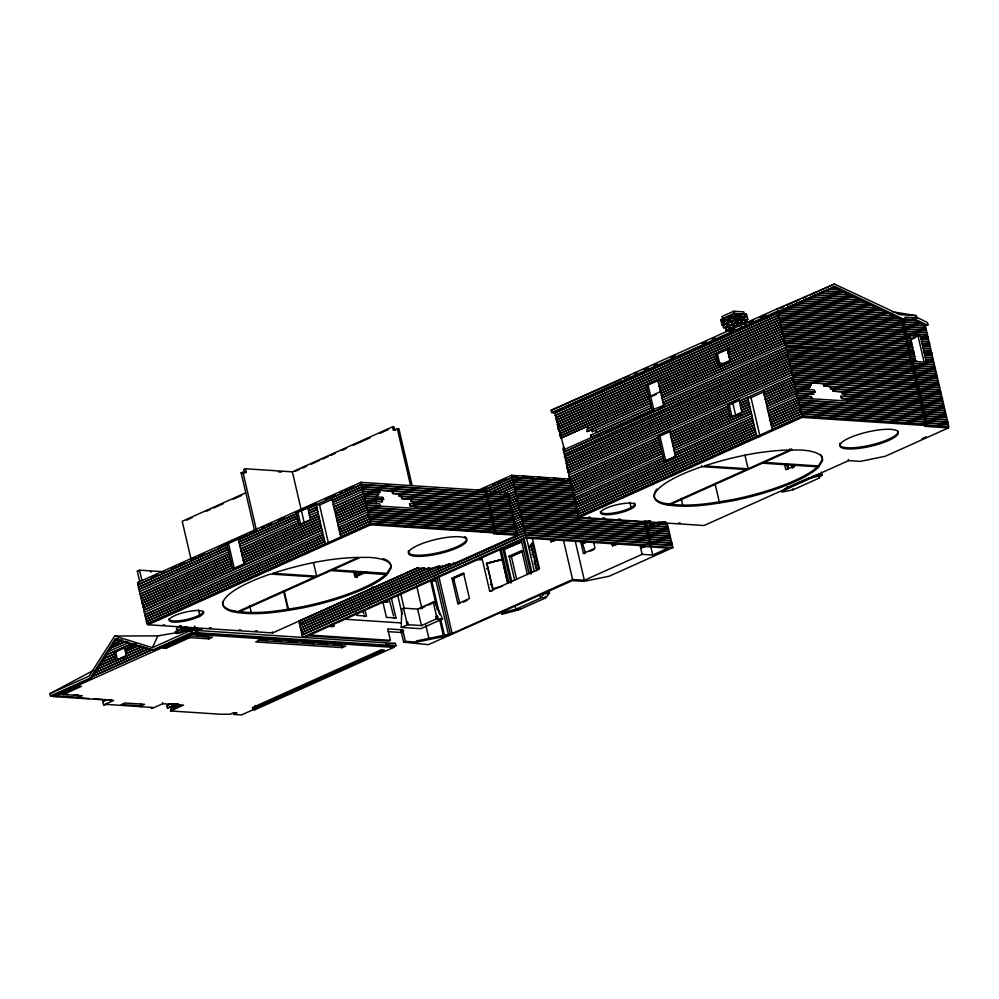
<?xml version="1.0" encoding="UTF-8"?>
<svg xmlns="http://www.w3.org/2000/svg" width="999" height="999" viewBox="0 0 999 999"><rect width="100%" height="100%" fill="white"/><g stroke="black" fill="none" stroke-linecap="round" stroke-linejoin="round"><path stroke-width="1.5" d="M408.441 550.699L408.391 552.659A30.007 7.305 -13.1 0 0 437.25 552.934A30.007 7.305 -13.1 0 0 466.433 540.097L466.483 538.124A30.007 7.305 -13.1 0 0 464.547 536.65M839.884 443.294L839.834 445.267A30.007 7.305 -13.1 0 0 868.705 445.529A30.007 7.305 -13.1 0 0 897.876 432.692L897.914 431.343M401.248 627.409L401.748 608.94L403.509 608.154L417.607 609.078L433.241 602.06L434.827 602.16L442.594 618.93L420.854 628.696L401.248 627.409L408.154 624.712L421.453 625.586L436.188 618.968L442.594 618.93M104.82 699.337L102.81 701.61L103.596 705.007L113.599 700.511L53.222 696.553L53.384 695.366L91.446 678.271L92.857 676.423L152.285 649.737L153.821 650.262L191.895 633.166L394.218 646.578L395.979 645.791L395.442 643.493L191.508 630.107L157.842 635.876L114.71 636.013L89.036 676.123L49.95 693.668L50.487 695.966L58.179 696.465M394.218 646.578L392.582 645.866L393.756 647.389L254.807 709.789L253.222 709.677L241.496 714.947L233.479 714.41L237 712.836L233.828 712.624L230.307 714.21L220.18 714.223L170.542 710.963L170.879 708.491L179.345 704.732M302.422 623.738L299.313 623.538L299.638 621.066L418.019 567.907M428.871 568.106L299.837 625.836L300.175 623.364L424.188 567.669M902.859 321.004L777.921 313.037L554.433 413.174L554.582 412L820.004 292.957L850.536 294.955L819.555 293.157M903.396 323.301L778.446 315.334L555.369 415.497L555.294 412.999M903.92 325.599L778.983 317.632L555.906 417.794L555.831 415.297M904.457 327.897L779.52 319.917L556.443 420.092L556.368 417.594M904.245 331.281L926.298 332.729L927.709 334.84L904.182 333.304L905.943 332.505L904.532 330.394L780.057 322.215L556.98 422.39L556.905 419.892M719.68 351.86L557.517 424.687L557.43 422.19M558.503 426.773L558.166 429.245L647.09 389.323L646.965 387.05L558.041 426.985L557.966 424.475M563.311 447.44L562.974 449.912L564.385 449.488L559.04 429.071L559.565 431.368L648.039 391.645L648.151 393.918L559.69 433.641L559.565 431.368M564.385 452.035L564.048 454.508L787.574 354.133L912.836 362.262L911.438 360.152L787 352.06L563.511 452.21L563.848 449.737L652.409 410.452M565.422 456.518L565.084 458.991L788.623 358.616L913.935 366.845L912.524 364.735L788.049 356.556L564.56 456.705L564.91 454.333L787.537 354.358L912.012 362.537M914.584 371.416L789.647 363.449L566.158 463.586L566.495 461.113L789.11 361.151L913.598 369.318L914.997 371.441L913.236 372.227L936.762 373.776L935.364 371.653L913.311 370.204M114.71 636.013L152.422 647.652L157.842 635.876M387.774 573.414L391.009 568.231A86.239 21.004 -13.1 0 0 369.468 557.392L360.314 557.392L332.692 569.805L387.774 573.414L387.512 572.277L390.746 567.095A86.239 21.004 -13.1 0 0 389.011 561.875M818.418 465.746L818.481 467.22A86.239 21.004 -13.1 0 1 734.115 500.499C710.926 504.57 686.937 508.891 663.523 504.183A86.239 21.004 -13.1 0 1 700.199 467.207L701.985 466.658L746.34 469.567L667.794 504.845L667.532 503.708L663.249 503.059A86.239 21.004 -13.1 0 1 654.17 494.13M819.23 466.009L822.464 460.826A86.239 21.004 -13.1 0 0 800.923 449.987L791.77 449.987L764.148 462.4L819.23 466.009L818.968 464.885L822.202 459.69A86.239 21.004 -13.1 0 0 820.454 454.47M50.487 695.966L90.072 678.184L115.335 638.723L153.821 650.262M112.949 644.367C138.287 630.506 101.836 655.057 116.933 638.823L118.819 639.41L115.235 640.809L116.933 638.823L118.819 639.41M108.391 651.485L111.076 647.964L125.512 641.47L128.859 642.507L108.391 651.485L106.119 655.044L132.205 643.543L106.119 655.044M111.076 647.964L113.362 644.392M104.246 658.628L101.561 662.162L114.723 656.256L114.598 653.983L103.834 658.603L106.531 655.069M99.276 665.721L101.973 662.187L115.135 656.281L115.26 658.553L99.276 665.721L115.672 658.578L115.759 660.289L117.657 660.414L115.684 651.922L114.098 651.81L114.186 653.958L103.834 658.603M97.415 669.305L94.718 672.839L148.526 648.676L145.592 647.677L97.003 669.28L99.688 665.746M92.857 676.423L95.13 672.864L148.938 648.701L152.285 649.737M536.5 570.579L538.324 568.244L532.392 542.732L528.733 547.402L531.031 547.04L532.817 544.517M530.931 547.602L533.379 544.48M530.919 549.937L532.13 549.063L531.031 547.04M531.468 549.9L532.13 549.063M532.005 552.185L532.654 551.361L531.53 549.15M531.992 554.52L533.191 553.646L532.654 551.361M532.542 554.482L533.191 553.646M533.079 556.78L533.728 555.943L532.592 553.746M534.14 561.376L534.802 560.539L533.728 555.943M534.128 563.711L535.327 562.837L534.802 560.539M534.677 563.673L535.327 562.837M535.214 565.971L535.864 565.134L534.727 562.924M535.739 568.256L535.864 565.134M535.726 570.591L536.938 569.717L536.401 567.432M536.276 570.554L536.938 569.717M517.744 608.94L518.006 610.102L502.235 614.185L501.373 612.887L515.921 609.215L540.559 598.151L543.831 593.98L549.512 593.094L549.25 591.92L545.829 592.457M547.527 594.13L549.25 591.92M544.742 597.015L545.004 598.176L542.657 598.026L546.066 597.489L549.512 593.094M822.115 475.124L811.887 477.759L786.176 489.31L781.767 492.12L793.144 489.772L818.868 478.221L820.828 475.711L820.554 474.55L820.816 475.711L822.115 475.124L821.428 472.165M178.059 704.02L167.445 708.066L166.908 705.769L169.281 703.833M171.004 710.764L179.683 705.094M49.95 693.668L93.656 670.254M654.133 365.197L656.88 363.773L654.02 365.035M245.467 468.756L243.706 469.542L244.505 472.977L246.266 472.19L245.467 468.756L292.37 471.84L392.52 426.86L394.106 426.973L394.905 430.394M254.733 531.218L241.134 472.752L246.266 472.19M245.567 492.857L182.23 521.291L191.009 559.028M186.638 520.129L192.295 517.594M206.406 511.251L210.639 509.353M213.461 508.091L223.351 503.646M233.229 499.213L241.708 495.404M295.354 471.316L299.588 469.418M302.41 468.144L306.656 466.246M311.226 464.185L319.655 460.402M322.465 459.14L328.084 456.618M330.894 455.357L335.102 453.459M342.133 450.312L346.341 448.414M353.371 445.267L370.229 437.687M380.057 433.279L388.486 429.495M412.125 485.576L398.863 428.621L393.319 430.294L392.52 426.86M139.66 581.206L137.325 571.166L139.548 570.167L164.161 571.778M150.524 572.027L151.386 571.853M744.28 314.198L743.743 311.9L733.703 311.238L721.927 316.533L722.739 318.843M722.464 318.831L734.24 313.536L746.553 314.248L747.09 316.546L745.042 316.646L744.505 314.348M726.036 320.142L728.608 318.993L726.036 320.142L725.099 317.819L725.586 320.354L721.303 322.065L720.766 319.767L734.764 313.474L736.763 313.611L737.299 315.909L730.981 317.719L735.301 315.771L737.299 315.909M725.499 317.844L724.637 318.032L725.174 320.317M731.393 317.744L730.444 315.422L730.943 317.944L729.07 318.781L728.533 316.496L727.659 316.671L728.196 318.968M730.856 315.447L729.994 315.622L730.943 317.944M138.324 584.79L138.449 587.062L227.372 547.127L227.248 544.867L137.912 584.765L137.787 582.492L360.864 482.33L485.352 490.497L486.75 492.619L361.451 484.39L307.804 508.479L307.729 506.993L296.141 512.2L296.216 513.686L238.424 539.635L238.336 538.149M736.725 313.836L740.659 313.861L741.196 316.159L737.25 316.134L741.196 316.159M151.548 577.135L157.243 574.587M171.453 568.194L175.724 566.283M178.571 565.009L184.253 562.449M191.371 559.253L195.629 557.342M198.476 556.068L204.158 553.508M218.381 547.127L246.828 534.353M249.663 533.079L253.933 531.156M261.376 527.822L264.223 526.535M267.07 525.262L271.328 523.351M278.434 520.154L284.103 517.607M309.64 506.143L315.309 503.596M325.237 499.138L335.164 494.68M339.423 492.769L342.257 491.496M345.092 490.222L353.596 486.401M297.652 512.062L306.019 508.304M137.912 584.765L226.835 544.842L226.748 543.356L228.484 543.468L238.786 538.836M296.141 512.2L297.864 512.312L308.167 507.679M728.533 316.496L728.658 318.756L730.531 317.919M725.586 320.354L722.165 321.878L723.613 321.89L724.15 324.188L724.063 321.69L724.6 323.988M723.613 321.89L721.44 322.652L721.977 324.95L724.637 325.125M723.663 321.666L727.659 319.867L729.058 321.978L728.109 319.655L729.058 321.978M728.109 319.655L730.281 318.893L728.521 319.68M730.331 318.669L733.628 317.395L730.331 318.669L731.28 320.991L728.646 321.953M733.678 317.158L734.165 319.692L733.678 317.158L735.439 316.371L739.435 316.633L739.522 319.131L743.868 319.18L743.331 316.883L739.397 316.858L739.922 319.156M741.071 313.886L741.146 316.396L745.092 316.421L744.555 314.123L741.071 313.886L741.608 316.183M238.836 539.66L296.628 513.711L296.753 515.971L238.948 541.933L238.424 539.635M307.804 508.479L316.383 504.832L319.555 505.044L332.367 499.3M486.338 492.594L361.401 484.627L332.03 497.814L332.567 500.099L361.938 486.913L486.875 494.892M724.063 321.69L728.071 319.892M734.09 317.183L739.435 316.633M743.83 314.41L744.555 314.123M308.216 508.503L308.341 510.776L316.92 507.13L317.033 509.403L308.878 513.074L308.753 510.801L316.92 507.13M332.155 500.074L361.975 486.688L487.287 494.917L485.889 492.794M721.977 324.95L724.15 324.188M724.188 323.951L728.608 322.19M730.868 320.954L734.165 319.692M739.972 318.931L735.976 318.669L734.627 319.48M138.861 587.087L227.784 547.165L227.897 549.425L138.986 589.36L138.449 587.062M239.36 541.957L297.165 516.008L297.29 518.269L239.485 544.23L238.948 541.933M744.392 315.222L746.553 314.248M745.104 322.789C744.193 316.908 743.493 324.65 747.127 322.702L746.59 320.404L744.567 320.504L745.629 319.98L735.451 319.318L722.976 325.374L723.513 327.66L726.223 327.734L736.038 322.665L744.705 323.826M723.513 327.66L728.234 325.749L727.309 323.426L731.305 321.628L732.692 323.751L731.768 321.428L732.692 323.751M731.768 321.428L737.225 319.792L737.737 322.315L741.208 322.54L741.108 320.042L741.62 322.565L744.692 322.764M731.693 321.653L727.309 323.426M732.155 321.453L737.225 319.792M743.331 316.883L743.406 319.393L747.764 319.443L747.227 317.145L743.743 316.92L743.818 319.418M741.108 320.042L737.2 320.017L739.522 320.167M332.567 500.099L332.692 502.372L362.512 488.986L487.824 497.215L486.413 495.092M139.398 589.385L228.309 549.45L228.971 554.02L140.047 593.955L138.986 589.36M239.897 544.255L297.702 518.294L298.351 522.864L240.559 548.813L239.485 544.23M309.29 513.099L317.445 509.428L318.107 513.998L309.94 517.657L308.878 513.074M332.692 502.372L362.475 489.21L487.412 497.177M727.846 325.724L732.23 323.951M732.292 323.726L737.749 322.09L736.787 319.992M741.096 320.267L744.592 320.279M727.472 330.307L725.886 330.207L725.349 327.909L736.213 323.027L737.811 323.139L738.298 325.662L741.021 325.612L740.484 323.314L737.761 323.364L740.484 323.314M139.51 591.658L228.846 551.748M240.022 546.528L298.226 520.591M309.403 515.359L317.982 511.725M333.104 502.397L333.229 504.67L363.049 491.283L379.907 492.382L378.921 490.297L379.907 492.382M745.129 320.404L747.764 319.443M740.896 323.339L743.568 323.514L740.896 323.339L741.433 325.637M725.886 330.207C730.793 331.556 728.046 322.814 729.695 328.708L733.766 326.885L732.816 324.563L733.766 326.885M733.353 326.86L729.695 328.708M733.678 324.375L733.803 326.648L737.886 325.637M729.245 328.908L726.885 330.632M333.229 504.67L333.753 506.968L363.586 493.568L378.621 494.555L377.634 492.47L378.621 494.555M726.023 330.806L736.887 325.924L739.61 326.099M140.459 593.98L229.383 554.045L229.508 556.318L140.584 596.241L140.047 593.955M240.971 548.851L298.763 522.889L298.876 524.937L310.464 519.73L310.352 517.682L318.519 514.023L318.644 516.296L241.096 551.111L240.559 548.813M333.753 506.968L363.536 493.806L378.159 494.767M554.795 412.799L551.698 412.599L551.161 410.302L777.297 308.753L834.402 284.053L899.475 314.56L916.195 315.659L916.72 317.907L912.262 319.43L904.532 318.918M743.518 324.325L745.928 323.239M671.028 357.43L675.274 355.519M702.16 343.444L706.405 341.533M712.062 338.998L714.897 337.724M729.045 331.368L734.715 328.821M748.863 322.477L753.109 320.567M760.189 317.382L765.846 314.847M779.994 308.491L784.24 306.581M787.075 305.307L792.731 302.772M794.13 302.148L799.687 299.65M802.459 298.401L806.63 296.528M809.402 295.292L834.402 284.053M334.166 506.993L334.29 509.265L364.123 495.866L377.422 496.74L376.436 494.655L377.422 496.74M140.996 596.278L229.92 556.343L230.045 558.616L141.121 598.538L140.584 596.241M241.508 551.136L319.056 516.321L319.18 518.581L241.621 553.409L241.096 551.111M334.702 509.29L364.073 496.103L382.692 497.327L383.678 499.413L364.61 498.401L335.239 511.588L334.29 509.265M551.698 412.599L777.834 311.051L779.42 311.151L834.964 286.463L903.908 319.318L905.494 319.43L904.957 317.133L916.72 317.907M779.42 311.151L777.622 311.288L779.208 311.925M824.088 291.196L844.929 292.332L824.088 291.196L821.365 292.37M828.633 289.235L839.322 289.698L828.633 289.235L825.911 290.409M830.456 288.436L834.964 286.463M334.827 511.563L364.647 498.164L383.678 499.413M566.92 407.392L571.191 405.469M581.143 400.999L583.99 399.725M601.048 392.07L603.896 390.784M618.119 384.403L622.377 382.492M665.047 363.336L670.729 360.776M678.171 357.43L682.442 355.519M708.029 344.031L710.876 342.757M713.711 341.471L717.981 339.56M727.921 335.09L730.769 333.816M744.979 327.435L749.25 325.512M764.884 318.494L769.155 316.583M141.533 598.563L230.444 558.641L230.569 560.914L141.658 600.836L141.121 598.538M242.033 553.434L319.593 518.618L319.705 520.879L242.158 555.706L241.621 553.409M554.433 413.174L777.959 312.799L903.271 321.029L900.549 318.831L778.696 310.826M335.239 511.588L335.364 513.848L365.184 500.462L382.23 501.585L381.256 499.488L382.23 501.585M142.07 600.861L230.981 560.938L231.106 563.199L142.183 603.134L141.658 600.836M242.57 555.731L320.117 520.904L320.242 523.176L242.695 558.004L242.158 555.706M335.364 513.848L365.135 500.699L381.78 501.785M554.957 415.472L778.496 315.097L903.808 323.326L902.397 321.203M335.776 513.886L335.901 516.146L365.721 502.759L376.561 503.471L375.574 501.373L376.561 503.471M142.595 603.159L231.518 563.236L231.643 565.496L142.72 605.431L142.183 603.134M243.107 558.029L320.654 523.201L320.779 525.474L243.232 560.302L242.695 558.004M335.901 516.146L365.671 502.984L379.67 503.908L380.207 506.206M555.494 417.769L779.033 317.395L904.332 325.624L902.934 323.501M336.301 516.171L336.426 518.444L366.258 505.057L380.656 505.993M143.132 605.456L232.055 565.521L232.18 567.794L143.257 607.729L142.72 605.431M243.644 560.327L321.191 525.499L321.316 527.772L243.756 562.599L243.232 560.302M336.426 518.444L366.208 505.282L491.146 513.249M393.019 493.244L392.033 491.158L392.57 493.456L488.361 499.5L486.95 497.39M556.031 420.067L779.57 319.692L904.869 327.922L903.471 325.799M336.838 518.469L336.963 520.741L366.783 507.355L492.095 515.571L490.696 513.461M143.257 607.729L232.592 567.819L232.829 568.868M243.756 562.599L321.728 527.797L321.853 530.069L143.794 610.027L143.669 607.754M336.963 520.741L366.745 507.579L491.683 515.546M556.568 422.365L780.094 321.99L905.406 330.219L904.008 328.097M232.642 568.856L244.418 563.673L244.168 562.624M240.859 566.083L244.718 564.348M337.375 520.766L337.5 523.039L367.32 509.64L492.632 517.869L491.233 515.759M144.206 610.052L322.252 530.094L322.914 534.652L144.855 614.61L143.794 610.027M337.5 523.039L367.282 509.877L492.22 517.844M557.105 424.662L780.631 324.288L905.943 332.505M722.252 350.711L780.581 324.513L905.531 332.48M557.629 426.96L646.553 387.025L646.44 384.94L658.029 379.732L659.652 379.845M399.637 495.941L398.651 493.856L399.188 496.141L488.886 501.798L487.487 499.687L392.57 493.456M646.44 384.94L648.064 385.04L658.366 380.419M906.056 334.777L781.118 326.81L727.934 350.699L727.409 348.576L730.419 361.338L718.83 366.533L715.858 353.783L717.444 353.883L729.033 348.688L727.409 348.576L715.821 353.783L715.933 355.869L658.141 381.818L658.029 379.732M144.331 612.312L322.789 532.392M337.912 523.064L338.037 525.337L367.857 511.938L493.169 520.167L491.758 518.044M727.522 350.661L781.168 326.573L906.468 334.802L905.069 332.692M658.553 381.855L716.345 355.894L716.47 358.166L658.678 384.116L658.141 381.818M402.135 498.364L401.148 496.278L401.685 498.576L489.423 504.095L488.024 501.973L399.188 496.141M338.037 525.337L338.561 527.634L368.394 514.235L493.693 522.465L492.295 520.342L367.807 512.175L368.394 514.235M145.267 614.635L323.326 534.69L323.451 536.95L145.392 616.907L144.855 614.61M338.561 527.634L368.344 514.473L493.281 522.44M727.934 350.699L728.059 352.959L781.705 328.871L907.005 337.1L905.606 334.99M559.165 431.343L647.627 391.62L647.502 389.348L558.166 429.245M659.09 384.14L716.882 358.191L717.007 360.464L659.203 386.413L658.678 384.116M728.059 352.959L781.655 329.108L906.592 337.075M815.009 295.117L856.143 297.59L850.087 295.167M338.973 527.659L339.098 529.92L368.931 516.533L494.23 524.762L492.832 522.639M145.804 616.932L323.863 536.975L323.988 539.248L145.929 619.205L145.392 616.907M339.098 529.92L368.881 516.77L493.818 524.737M728.471 352.984L728.596 355.257L782.229 331.168L907.542 339.398L906.143 337.275M659.615 386.438L717.419 360.489L717.544 362.762L659.74 388.711L659.203 386.413M728.596 355.257L782.192 331.406L907.129 339.373M339.51 529.957L339.635 532.217L369.455 518.831L494.767 527.06L493.369 524.937M146.341 619.23L324.4 539.273L324.513 541.545L146.466 621.503L145.929 619.205M339.635 532.217L369.418 519.055L494.355 527.035M729.008 355.282L729.133 357.555L782.766 333.466L908.079 341.695L906.667 339.573M560.102 433.666L648.563 393.943L648.688 396.203L560.227 435.939L559.69 433.641M660.152 388.736L717.956 362.787L718.081 365.047L660.277 391.009L659.74 388.711M729.133 357.555L782.729 333.703L907.666 341.67M411.463 501.236L410.477 499.15L411.001 501.448L489.96 506.393L488.561 504.27L401.685 498.576M340.047 532.242L340.172 534.515L369.992 521.128L495.304 529.358L493.893 527.235M810.464 297.09L861.75 300.212L855.693 297.789M146.878 621.528L324.925 541.57L325.05 543.843L146.99 623.801L146.466 621.503M340.172 534.515L369.955 521.353L494.892 529.32M729.545 357.58L729.657 359.852L783.303 335.764L908.615 343.993L907.204 341.87M560.639 435.964L649.1 396.241L649.225 398.501L560.764 438.224L560.227 435.939M660.277 391.009L718.493 365.085L718.83 366.533M729.657 359.852L783.253 335.989L908.203 343.968M649.288 396.69L660.664 391.583M730.681 360.152L723.563 363.336L718.93 363.037M651.91 396.328L656.143 394.43M718.568 366.521L730.419 361.338M413.623 503.646L412.637 501.548L413.623 503.646L490.497 508.691L489.085 506.568L411.001 501.448M340.584 534.54L340.709 536.813L370.529 523.426L495.841 531.643L494.43 529.532M147.402 623.826L370.479 523.651L495.429 531.618M410.052 505.906L491.021 510.988L489.622 508.866L409.515 503.608L410.052 505.906L490.609 510.964M660.689 391.034L660.814 393.306L783.84 338.062L909.14 346.291L907.741 344.168M588.261 428.421L588.136 426.148L588.261 428.421L649.762 400.799L649.637 398.526L560.764 438.224M660.814 393.306L783.79 338.286L908.728 346.253M158.329 619.742L161.164 618.468M178.234 610.801L181.081 609.527M206.668 598.026L210.939 596.116M226.573 589.085L230.844 587.175M236.538 584.615L239.373 583.341M246.491 580.144L250.749 578.234M256.443 575.674L259.29 574.4M266.708 571.066L270.891 569.193M276.473 566.683L279.258 565.434M304.37 554.158L308.554 552.285M315.522 549.15L319.717 547.265M344.468 536.151L348.551 534.315M353.983 531.88L356.705 530.656M149.276 623.713L147.864 623.613L148.127 624.75L370.741 524.787L495.229 532.954L494.967 531.83M805.931 299.051L867.357 302.847L861.3 300.424M115.235 640.809L118.406 639.385M661.226 393.331L661.35 395.604L784.377 340.359L909.677 348.576L908.278 346.466M586.937 431.543L650.299 403.097L650.174 400.824L586.813 429.283L587.35 431.58L650.711 403.121L651.36 407.692L596.391 432.38L596.266 430.107L596.391 432.38M661.35 395.604L784.327 340.584L908.815 348.763L910.164 350.786L908.428 351.561L913.898 351.923L912.936 349.937L909.989 349.737M415.746 508.304L414.747 506.206L415.746 508.304L491.558 513.286L490.159 511.163M661.763 395.629L661.875 397.889L784.902 342.645L910.164 350.786M661.875 397.889L784.864 342.882L909.34 351.061L908.815 348.763M110.664 647.926L125.512 641.47M801.385 301.011L872.964 305.482L866.907 303.047M592.332 431.668L592.207 429.395L592.332 431.668L651.236 405.419M662.287 397.927L662.412 400.187L785.439 344.942L910.701 353.084L909.302 350.961M662.412 400.187L662.949 402.485L785.976 347.24L911.238 355.382L910.339 353.147M590.884 435.064L651.773 407.717L651.897 409.99L591.008 437.325L590.884 435.064L591.008 437.325M662.949 402.485L785.926 347.477L910.876 355.444M796.852 302.972L878.583 308.104L872.514 305.682M663.361 402.51L663.486 404.782L786.513 349.538L911.775 357.667L910.414 355.644M911.4 357.742L786.463 349.775L663.486 404.782M651.897 409.99L663.998 405.244M115.684 651.922L124.962 647.752M659.153 408.241L663.011 406.506M476.535 491.021L511.6 475.287L570.729 479.17M124.788 649.2C150.612 634.452 122.802 655.519 124.675 647.052M563.511 452.21L787.037 351.835L911.9 359.94L909.702 360.926L916.033 361.114L915.047 359.016L912.099 358.828M478.259 491.071L486.6 487.325M492.17 484.827L494.942 483.578M497.727 482.33L506.081 478.583M181.269 625.811L179.221 625.911M482.28 490.771L512.175 477.347L570.766 481.193M180.657 626.46L176.473 628.334L177.01 630.631L183.953 627.509M482.767 490.771L512.137 477.584L571.266 481.456M125.2 649.225L125.325 651.485L138.486 645.579L145.18 647.652L97.003 669.28M792.307 304.932L884.19 310.739L878.121 308.304M125.325 651.485L138.898 645.604M485.664 491.795L512.712 479.645L571.303 483.491M487.5 491.183L512.662 479.87L571.803 483.753M125.737 651.523L125.862 653.783L141.833 646.615M176.448 633.666L175.462 631.568L177.672 630.581L178.159 633.104M177.672 630.581L185.851 626.91L186.801 629.233L182.53 630.931L186.801 629.233M564.56 456.705L788.086 356.318L913.398 364.548L911.975 362.437M125.862 653.783L142.245 646.64M180.607 629.882L184.503 628.134M115.759 660.289L126.361 655.531L126.274 653.808M490.472 492.17L513.249 481.943L571.84 485.789M493.618 490.959L513.199 482.167L572.327 486.051M178.209 632.879C184.765 634.228 181.256 624.188 182.068 631.143M186.301 626.698L186.838 628.995L189.061 627.996L192.095 628.433M787.774 306.905L889.797 313.361L883.728 310.939M186.838 628.995L189.011 628.234L189.735 630.893M788.573 358.853L565.958 458.816L565.621 461.288L789.16 360.914L914.46 369.143L913.061 367.02L788.573 358.853L789.16 360.914M122.964 658.041L126.935 656.256M182.143 631.98L184.715 630.819L180.856 632.554M189.148 628.833L184.765 630.581L190.784 628.696L191.271 631.231M190.784 628.696L190.859 631.206M190.734 628.933L194.805 628.97L195.342 631.256M192.507 628.458L195.28 628.408L194.293 626.323M493.843 493.181L513.786 484.24L572.377 488.086M495.554 492.632L513.736 484.465L572.864 488.349M152.422 647.652L191.508 630.107M195.23 628.646L197.377 628.546L195.23 628.646L194.693 626.348M196.803 629.095L194.755 629.195L196.803 629.095L197.34 631.393M500.074 492.919L514.31 486.525L572.902 490.372M197.215 629.12L199.825 629.295L197.215 629.12L197.752 631.418M501.685 492.42L514.273 486.763L573.401 490.646M92.445 676.398L151.873 649.712M566.158 463.586L789.697 363.211L914.997 371.441M783.228 308.866L895.404 315.996L889.335 313.574M316.658 576.186L358.504 557.392C329.395 558.054 300.599 564.423 272.952 573.314L316.658 576.186L313.486 562.574M152.46 650.174L192.045 632.392L395.979 645.791M488.361 499.5L486.6 500.299L510.114 501.835L508.716 499.725L488.136 498.376M200.811 629.008L199.051 629.795L201.686 628.833L197.327 628.783L200.949 629.607L199.775 629.52M237.7 612.462L330.931 570.591L387.025 574.625A86.239 21.004 -13.1 0 1 302.66 607.904C279.483 611.975 255.482 616.296 232.068 611.588A86.239 21.004 -13.1 0 1 268.743 574.612L270.529 574.063L314.897 576.972L236.338 612.25L236.076 611.113L231.805 610.451A86.239 21.004 -13.1 0 1 222.715 601.535M504.97 493.269L514.847 488.823L573.438 492.669M53.222 696.553L192.17 634.153L393.756 647.389M916.195 378.296L791.245 370.329L567.757 470.479L566.57 463.611L566.695 465.884L790.221 365.509L915.534 373.738L914.135 371.616M566.695 465.884L790.184 365.734L915.121 373.713M211.251 627.784L209.216 627.884M506.918 494.93L515.384 491.121L575.524 495.067M63.262 694.492L81.468 686.313L78.284 686.113L56.568 695.866L78.721 697.314L82.243 695.741L63.262 694.492L62.737 692.22M166.021 648.351L189.885 637.624L208.866 638.873L212.387 637.3L190.235 635.839L162.837 648.139L166.021 648.351L165.484 646.078M508.341 494.493L515.334 491.358L574.462 495.242M567.107 465.909L567.232 468.181L790.758 367.807L916.071 376.036L914.659 373.913M567.757 470.479L791.295 370.105L916.595 378.321L915.196 376.211L790.721 368.032L567.232 468.181M505.681 496.228L508.516 494.955L507.117 492.832L485.064 491.383M900.549 318.831L894.942 316.196M902.122 319.455L903.758 318.718M507.442 497.227L515.921 493.419L574.512 497.265M902.384 320.005L903.908 319.318M507.48 497.415L515.871 493.656L574.999 497.527M902.209 320.904L905.494 319.43M903.271 321.029L901.51 321.815L920.541 323.077L902.134 322.103M507.979 499.512L516.446 495.716L575.049 499.562M508.016 499.712L516.408 495.941L575.536 499.825M926.872 424.213L801.935 416.246L578.858 516.421L577.26 509.527L577.385 511.8L755.431 431.843L755.306 429.582L577.26 509.527L568.169 470.504L568.294 472.777L791.832 372.39L917.132 380.619L915.733 378.509M568.294 472.777L791.782 372.627L916.72 380.594M490.497 508.691L488.736 509.478L512.262 511.026L510.851 508.903L490.272 507.554M508.516 501.81L516.982 498.014L575.574 501.86M508.553 502.01L516.945 498.239L576.073 502.122M568.706 472.802L568.831 475.062L792.357 374.687L917.669 382.917L916.27 380.806M568.831 475.062L569.368 477.36L658.279 437.437L658.204 435.951L669.792 430.744L670.279 432.255L728.084 406.306L728.209 408.579L670.404 434.528L670.279 432.255M669.867 432.23L727.672 406.281L727.584 404.795L739.173 399.588L739.672 401.099L747.826 397.44L751.011 397.639L763.81 391.895M658.204 435.951L659.939 436.063L670.229 431.443M727.584 404.795L729.32 404.907L739.622 400.287M354.82 573.364L357.63 572.102M509.04 504.12L517.519 500.312L577.659 504.258M355.369 573.339L358.154 572.077M510.489 503.683L517.47 500.536L576.61 504.42M739.26 401.074L792.894 376.985L918.206 385.214L916.807 383.092L792.319 374.925L792.894 376.985M569.78 477.385L658.691 437.462L658.816 439.735L569.905 479.657L569.368 477.36M917.794 385.189L792.856 377.222L763.486 390.409L764.023 392.707L793.381 379.52L918.331 387.487M355.482 575.599L363.873 571.84M509.565 506.406L518.056 502.597L576.835 506.456M355.894 575.624L364.285 571.865M509.615 506.605L518.006 502.834L577.135 506.718M739.672 401.099L739.784 403.371L748.363 399.725L748.488 401.998L740.321 405.669L740.197 403.396L748.363 399.725M763.611 392.669L793.431 379.283L918.743 387.512L917.332 385.389M570.317 479.682L659.228 439.76L659.352 442.02L570.429 481.955L569.905 479.657M670.816 434.553L728.621 408.603L728.733 410.864L670.941 436.825L670.404 434.528M366.571 571.977L354.982 577.185L353.584 571.178M902.771 331.181L904.994 330.182M905.406 330.219L903.645 331.006L927.172 332.555L925.761 330.432L905.181 329.083M511.513 508.079L518.593 504.895L577.185 508.741M511.55 508.266L518.543 505.132L577.672 509.015M764.023 392.707L764.135 394.967L793.968 381.581L919.267 389.81L917.869 387.687M570.841 481.98L659.765 442.058L659.889 444.318L570.966 484.253L570.429 481.955M671.353 436.85L729.145 410.901L729.27 413.161L671.478 439.123L670.941 436.825M740.734 405.694L748.9 402.023L749.025 404.295L740.858 407.967L740.321 405.669M764.135 394.967L793.918 381.805L918.855 389.785M492.632 517.869L490.871 518.668L514.398 520.204L512.986 518.094L492.407 516.733M510.639 511.001L519.118 507.192L577.722 511.038M512.087 510.564L519.08 507.43L578.209 511.313M764.547 394.992L764.672 397.265L794.505 383.878L811.363 384.977L810.376 382.892L811.363 384.977M920.079 323.276L925.012 325.337L927.971 324.825L927.434 322.527L915.658 316.733M571.378 484.278L660.302 444.343L660.426 446.615L571.503 486.55L570.966 484.253M671.89 439.148L729.682 413.186L729.807 415.459L672.002 441.421L671.478 439.123M741.27 407.992L749.437 404.32L749.562 406.593L741.395 410.252L740.858 407.967M764.672 397.265L794.455 384.103L810.913 385.189M509.415 512.3L512.262 511.026M924.05 326.586L927.971 324.825M511.176 513.299L519.655 509.49L578.246 513.336M512.624 512.862L519.617 509.727L577.185 513.498M765.084 397.29L765.209 399.563L795.029 386.176L810.077 387.162L809.078 385.065L810.077 387.162M571.915 486.575L660.839 446.64L660.951 448.913L572.04 488.848L571.503 486.55M672.414 441.446L730.219 415.484L730.331 417.532L741.92 412.325L741.807 410.289L749.974 406.618L750.087 408.891L672.539 443.706L672.002 441.421M765.209 399.563L794.992 386.401L809.615 387.362M907.005 337.1L905.244 337.887L910.713 338.249L909.727 336.163L905.319 335.876M909.727 336.163L909.59 334.715L920.042 335.402L920.628 336.638L928.233 337.138L926.835 335.027L906.255 333.666M511.713 515.596L520.192 511.788L578.783 515.634M511.75 515.784L520.142 512.012L579.283 515.896M765.621 399.588L765.746 401.86L795.566 388.461L808.878 389.335L807.879 387.25L808.878 389.335M572.452 488.873L661.363 448.938L661.488 451.211L572.564 491.133L572.04 488.848M672.951 443.743L750.499 408.916L750.624 411.188L673.076 446.004L672.539 443.706M766.158 401.885L795.529 388.698L814.148 389.922L815.134 392.008L796.053 390.996L766.695 404.183L765.746 401.86M257.243 630.806L255.207 630.906M737.437 415.347L741.295 413.611M907.317 338.261L910.713 338.249M102.81 701.61L106.531 699.937M513.611 517.282L520.729 514.085L645.991 522.215M910.838 338.898L917.569 335.864M512.287 518.081L520.679 514.31L645.579 522.19L646.528 524.512L644.78 525.299L668.306 526.835L666.907 524.725L659.69 524.175M766.283 404.158L796.103 390.759L815.134 392.008M572.976 491.171L661.9 451.236L662.025 453.509L573.101 493.431L572.564 491.133M673.488 446.029L751.036 411.213L751.161 413.474L673.613 448.301L673.076 446.004M511.013 519.193L513.861 517.907L512.462 515.796L490.397 514.348M911.675 339.298L915.658 337.5M909.14 335.676L918.093 336.276L920.042 335.402M908.079 341.695L906.318 342.482L911.787 342.844L910.788 340.746L907.854 340.559M910.788 340.746L910.264 338.461M920.179 336.85L927.372 337.325L928.77 339.435L921.165 338.936L920.628 336.638M512.712 520.217L521.266 516.383L646.528 524.512M512.824 520.379L521.216 516.608L646.153 524.575M766.695 404.183L766.807 406.456L796.64 393.057L813.686 394.18L812.699 392.083L813.686 394.18M573.513 493.456L662.437 453.534L663.086 458.091L574.175 498.026L573.101 493.431M674.025 448.326L751.573 413.511L752.235 418.069L674.675 452.897L673.613 448.301M766.807 406.456L796.59 393.294L813.236 394.38M170.542 710.963L183.579 705.107L162.65 703.733L152.647 708.229L151.061 708.116L152.585 707.442L106.706 704.42L103.596 705.007M906.917 342.757L911.787 342.844M920.703 339.148L927.909 339.61L929.307 341.733L921.702 341.233L921.165 338.936M513.336 522.577L521.765 518.568L647.077 526.798L645.654 524.687M573.638 495.729L662.974 455.831M674.15 450.599L752.11 415.796M767.22 406.481L767.344 408.741L797.177 395.354L808.016 396.066L807.017 393.981L808.016 396.066M925.549 338.349L928.233 337.138M371.541 587.462L372.852 586.875M495.841 531.643L494.08 532.442L517.594 533.978L516.196 531.868L495.616 530.519M907.454 345.055L912.324 345.142L911.325 343.044M921.24 341.433L928.433 341.908L929.844 344.031L922.239 343.531L921.702 341.233M148.127 624.75L272.615 632.929L417.17 568.006L428.933 568.781L453.733 563.698L516.995 535.289L516.733 534.165L494.68 532.717M495.229 532.954L493.469 533.753L516.995 535.289M298.776 621.241L416.945 568.181M513.761 524.7L522.302 520.866L647.614 529.095L646.216 526.972L521.728 518.806L522.302 520.866M515.272 524.238L522.265 521.103L646.74 529.27L648.151 531.393L522.839 523.164L514.298 526.997M767.344 408.741L767.881 411.039L797.702 397.652L812.112 398.601L811.113 396.503L797.127 395.592L797.702 397.652M574.587 498.051L663.498 458.129L663.623 460.389L574.712 500.324L574.175 498.026M675.087 452.922L752.647 418.094L752.759 420.367L675.212 455.194L674.675 452.897M767.881 411.039L797.664 397.877L922.601 405.856M824.475 385.839L823.476 383.753L824.013 386.051L919.804 392.108L918.406 389.985M907.991 347.352L912.849 347.44L911.862 345.342M921.777 343.731L928.97 344.205L930.369 346.328L922.764 345.829L922.239 343.531M299.313 623.538L423.176 567.919M514.398 527.16L522.789 523.401L647.277 531.568L648.676 533.691L523.376 525.462L514.835 529.295M768.293 411.064L768.418 413.336L798.238 399.95L923.551 408.179L922.139 406.056M574.712 500.324L664.035 460.414L664.098 461.451L665.871 461.575L659.939 436.063M675.212 455.194L753.171 420.392L753.296 422.664L575.237 502.622L575.124 500.349M768.418 413.336L798.189 400.174L923.138 408.141M664.098 461.451L675.873 456.268L664.285 461.463M912.936 349.937L912.399 347.64M922.314 346.029L929.507 346.503L930.906 348.626L923.301 348.127L922.764 345.829M299.837 625.836L429.408 567.657M671.016 459.265L674.887 457.53M514.935 529.458L523.326 525.686L647.814 533.866L649.213 535.988L647.452 536.775L670.978 538.324L669.58 536.201L647.527 534.752M768.83 413.361L768.955 415.634L798.775 402.247L924.075 410.464L922.676 408.354M575.649 502.647L753.708 422.689L753.833 424.962L575.774 504.92L575.237 502.622M768.955 415.634L798.725 402.472L923.663 410.439M831.093 388.536L830.107 386.451L830.631 388.748L920.341 394.393L918.943 392.282L824.013 386.051M927.109 345.254L929.844 344.031M909.028 351.835L913.898 351.923M922.851 348.326L930.044 348.801L931.443 350.911L923.838 350.412L923.301 348.127M300.249 625.861L300.374 628.134L438.486 566.121M515.359 531.593L523.913 527.759L649.213 535.988M300.374 628.134L439.36 565.933M515.472 531.755L523.863 527.984L648.351 536.163L649.75 538.274L524.438 530.057L515.896 533.891M812.112 398.601L811.113 396.503M769.355 415.659L769.48 417.932L799.312 404.533L924.612 412.762L923.213 410.651M576.186 504.945L754.245 424.987L754.37 427.26L576.311 507.205L575.774 504.92M769.48 417.932L799.262 404.77L924.2 412.737M909.565 354.133L914.435 354.22L913.436 352.135M833.591 390.959L832.592 388.873L833.129 391.171L920.878 396.69L919.467 394.58L830.631 388.748M923.376 350.624L930.569 351.099L931.955 353.109L924.35 352.61L923.838 350.412M300.786 628.159L300.911 630.431L448.988 563.936M300.911 630.431L449.762 563.798M517.407 533.429L524.4 530.282L648.875 538.461L650.287 540.571L648.526 541.371L672.052 542.907L670.641 540.796L650.062 539.435M769.892 417.957L770.017 420.229L799.837 406.83L925.149 415.06L923.75 412.949M576.848 509.502L754.894 429.545L754.782 427.285L576.311 507.205M770.017 420.229L799.799 407.068L924.737 415.035M514.76 535.264L517.594 533.978M910.101 356.431L914.972 356.518L913.973 354.42M923.888 352.822L931.08 353.284L932.492 355.407L924.887 354.907L924.35 352.61M301.323 630.456L301.448 632.729L524.975 532.342L650.287 540.571M301.448 632.729L524.937 532.579L649.412 540.759L650.824 542.869L649.063 543.656L672.577 545.204L671.178 543.094L649.125 541.645M770.429 420.254L770.554 422.527L800.374 409.128L925.686 417.357L924.275 415.234M770.554 422.527L800.336 409.365L925.274 417.332M141.071 705.881L144.593 704.307L124.825 703.009L121.304 704.595L141.071 705.881L140.547 703.621M910.951 357.942L912.312 359.965L910.564 360.751L916.033 361.114M915.047 359.016L914.51 356.718M924.425 355.107L931.617 355.582L933.016 357.704L925.411 357.205L924.887 354.907M301.86 632.754L301.973 635.014L525.511 534.64L650.824 542.869M301.973 635.014L525.462 534.877L649.949 543.044L651.348 545.167L649.587 545.953L673.114 547.502L671.715 545.379L648.189 543.843L649.949 543.044M770.966 422.552L771.091 424.812L800.911 411.426L926.223 419.655L924.812 417.532M577.797 511.825L755.843 431.868L755.968 434.14L577.909 514.098L577.385 511.8M771.091 424.812L800.861 411.663L925.811 419.63M929.17 354.358L931.955 353.109M842.919 393.831L841.92 391.745L842.457 394.043L921.415 398.988L920.004 396.878L833.129 391.171M924.962 357.405L932.154 357.879L933.553 360.002L925.948 359.503L925.411 357.205M651.348 545.167L526.048 536.938L302.51 637.312L302.385 635.052M771.503 424.85L771.615 427.11L801.448 413.723L926.747 421.953L925.349 419.83M578.321 514.123L756.38 434.165L756.505 436.438L578.446 516.396L577.909 514.098M771.615 427.11L801.398 413.948L926.335 421.928M304.508 637.449L308.029 635.864L388.636 641.158L390.397 640.371L387.724 628.883L402.709 629.87L405.382 641.346L416.683 642.095L447.152 635.826L450.362 634.39L448.389 634.265L435.127 577.297M363.024 612L364.011 614.085M389.41 600.162L393.606 616.033M925.499 359.702L932.691 360.177L934.09 362.3L926.485 361.8L925.948 359.503M510.926 583.129L503.146 549.725L521.578 541.446L529.008 573.326M845.067 396.241L844.08 394.143L845.067 396.241L921.94 401.286L920.541 399.163L842.457 394.043M434.503 577.597L435.189 580.594L429.87 581.156L384.553 601.51L388.099 601.735L382.767 602.31L330.831 625.624L334.39 625.861L332.605 626.66L329.058 626.423L309.79 635.077L390.397 640.371M503.146 549.725L521.428 542.17M772.027 427.135L772.152 429.408L801.985 416.021L927.284 424.25L925.886 422.127M841.495 398.501L922.477 403.584L921.078 401.461L840.971 396.203L841.495 398.501L922.065 403.559M591.196 511.7L594.043 510.427M601.148 507.23L605.419 505.307M611.101 502.759L613.948 501.486M621.053 498.289L625.324 496.378M631.018 493.818L633.853 492.544M650.923 484.877L653.758 483.603M670.829 475.936L673.676 474.662M687.886 468.281L692.157 466.358M707.916 459.278L712.112 457.405M719.08 454.27L723.264 452.397M728.845 449.887L731.63 448.638M737.212 446.128L741.395 444.255M777.284 428.134L781.368 426.298M786.825 423.851L792.282 421.403M913.935 366.845L912.174 367.632L935.688 369.18L934.29 367.07L912.237 365.622M579.32 516.221L579.582 517.345L802.197 417.382L926.685 425.562L926.423 424.425M926.485 361.8L924.375 363.274L918.093 336.276M911.837 370.117L914.048 369.118M914.46 369.143L912.699 369.93L936.225 371.478L934.827 369.355L914.235 368.007M364.098 616.595L366.408 616.033L365.022 610.027M166.908 705.769L170.916 703.97M451.948 578.209L463.536 573.001L469.468 598.513L457.879 603.721L451.948 578.209L453.534 578.309L463.861 573.688L452.472 578.796M847.189 400.899L846.203 398.813L847.189 400.899L923.014 405.881L921.615 403.758M453.109 578.296L463.061 573.826M167.445 708.066L176.573 703.97M514.647 580.244L509.065 556.231L521.778 550.524L527.36 574.537M170.879 708.491L170.354 706.643M509.065 556.231L511.351 556.381L522.614 551.123M510.639 556.718L522.814 551.248M915.658 375.999L913.436 376.998L936.962 378.546L938.361 380.656L916.308 379.208M916.071 376.036L914.31 376.823L937.836 378.371L936.425 376.248L914.372 374.8M550.299 538.761L550.998 541.758L554.957 539.984L525.824 538.061L478.746 559.203L482.292 559.44L476.96 560.014L431.643 580.357L435.189 580.594M604.72 517.882L602.672 517.981M917.132 380.619L915.371 381.418L938.898 382.954L937.499 380.844L916.907 379.483M391.471 598.463L396.004 617.969L394.143 618.331M934.465 377.347L937.299 376.074L935.888 373.951L915.309 372.602M420.117 608.778L425.462 606.368M428.134 605.169L434.827 602.16M342.245 647.639L345.766 646.053L259.216 640.371L255.694 641.945L342.245 647.639L341.72 645.366L333.991 644.855M919.267 389.81L917.507 390.597L941.033 392.145L939.634 390.022L919.055 388.673M789.947 449.987C760.838 450.661 732.042 457.018 704.407 465.909L748.101 468.781L789.947 449.987L789.685 448.863M406.893 624.875L406.818 622.34L407.617 622.389L408.154 624.712M581.043 540.771L581.743 543.768L585.701 541.995L556.568 540.084L550.998 541.758M406.356 622.539L407.617 622.389M463.411 602.085L467.27 600.362M673.114 547.502L609.215 576.198L583.903 581.381L572.377 580.631L428.371 644.667L403.621 642.145L400.949 630.656L402.709 629.87M481.593 556.418L489.722 591.296L539.497 568.943L532.192 537.549M436.188 618.968L435.651 616.645L436.538 616.246L437.612 616.321L438.161 618.643M644.318 520.979L649.188 521.066M435.651 616.645L437.612 616.321M650.711 520.904L648.663 521.003M938.198 393.419L941.033 392.145M646.316 523.364L649.712 523.351L648.726 521.266M921.94 401.286L920.179 402.073L943.705 403.621L942.307 401.498L920.254 400.05M580.631 541.383L583.428 553.396L595.017 548.189L593.618 542.182M590.172 551.186L594.105 549.45M923.014 405.881L921.253 406.668L944.779 408.216L943.368 406.094L921.315 404.645M667.769 524.537L649.263 523.563M611.788 542.794L612.474 545.791L616.433 544.018L587.3 542.107L581.743 543.768M939.797 400.299L942.644 399.026L941.233 396.915L919.18 395.467M255.607 707.791L384.29 649.999L381.118 649.8L252.435 707.579L255.607 707.791L255.082 705.519M796.103 465.109L785.813 469.742L784.415 463.736M403.621 642.145L405.382 641.346M924.075 410.464L922.314 411.263L945.841 412.799L944.442 410.689L922.389 409.24M665.534 528.084L668.306 526.835M646.59 536.95L648.351 536.163M439.847 620.566L443.356 635.651L446.89 634.665L447.152 635.826M448.389 634.265L452.147 633.591L572.589 579.507L584.353 580.269L642.145 554.32L652.734 555.019L668.181 548.089L645.866 546.615L641.608 547.702L640.908 544.705M926.223 419.655L924.462 420.442L947.976 421.99L946.577 419.867L925.998 418.519M641.608 547.702L645.566 545.929L618.044 544.118L612.474 545.791M943.543 416.371L946.378 415.097L944.979 412.987L922.926 411.538M927.284 424.25L925.524 425.037L949.05 426.585L947.651 424.463L925.598 423.014M787.249 487.537L808.903 477.809M948.451 427.897L924.924 426.348L924.662 425.212L948.176 426.76L948.451 427.897L885.189 456.293L860.389 461.376L848.626 460.614L704.058 525.524L579.582 517.345M924.924 426.348L926.685 425.562M816.732 475.437L819.342 474.263L819.605 475.424M518.006 610.102L517.457 609.34L519.817 609.49L545.004 598.176M669.23 544.168L672.052 542.907M945.141 423.264L947.976 421.99M922.065 438.698L926.323 436.788M551.161 410.302L621.166 379.495M624.013 378.234L629.732 375.724M634.015 373.838L636.875 372.577M644.018 369.443L648.301 367.557M819.342 474.263L811.613 476.598L811.887 477.759M502.435 586.288L492.619 588.761L486.688 563.249L502.11 559.353L486.126 563.973M486.688 563.249L500.974 560.064M486.538 568.568L488.111 568.331L486.963 563.598M490.284 584.64L491.858 584.403M489.722 591.296L492.607 590.571M446.89 634.665L416.408 640.933L416.683 642.095M538.324 568.244L539.298 568.094M386.151 643.843L395.442 643.493M815.471 294.917L856.143 297.59M810.926 296.878L861.75 300.212M806.393 298.838L867.357 302.847M801.847 300.811L872.964 305.482M797.302 302.772L878.583 308.104M792.769 304.732L884.19 310.739M788.223 306.693L889.797 313.361M783.691 308.654L895.404 315.996M779.145 310.614L901.011 318.619M903.146 319.905L914.784 320.667L920.541 323.077M925.012 325.337L925.561 325.662L902.047 324.113M904.107 324.488L924.699 325.836L926.098 327.959L904.045 326.511M733.79 313.748L734.203 314.36L723.189 318.644M903.183 326.685L925.236 328.134L926.635 330.257L903.108 328.708M739.397 316.858L741.72 317.02M720.766 319.767L722.764 319.892M906.081 335.689L910.176 335.951M736.3 325.537L733.803 326.648M728.708 326.611L728.833 328.883M725.349 327.909L726.935 328.022M731.867 328.396L731.992 330.657M907.154 340.272L911.25 340.547M726.335 330.007L728.196 330.045M908.216 344.867L912.324 345.142M908.753 347.165L912.849 347.44M907.916 349.375L913.386 349.725M785.514 345.654L909.839 353.259M908.965 353.858L914.435 354.22M910.863 356.243L914.972 356.518M910.027 358.454L915.496 358.816M926.235 362.437L915.584 361.313M911.1 363.049L934.627 364.585L933.228 362.475L926.011 361.938M913.173 363.411L933.753 364.772L935.164 366.883L913.098 365.434M915.246 374.625L937.299 376.074M915.971 381.693L938.036 383.141L939.435 385.252L915.908 383.703M916.508 383.978L938.561 385.427L939.972 387.55L917.919 386.101M917.045 386.276L939.097 387.724L940.496 389.847L916.982 388.299M918.118 390.871L940.171 392.32L941.57 394.443L918.044 392.894M918.643 393.169L940.696 394.617L942.107 396.728L920.054 395.279M919.117 397.49L942.644 399.026M921.19 397.852L941.77 399.213L943.168 401.323L921.115 399.875M922.252 402.447L942.844 403.796L944.242 405.919L922.189 404.47M921.852 406.943L943.905 408.391L945.316 410.514L923.251 409.066M922.851 413.561L946.378 415.097M923.451 413.836L945.516 415.284L946.915 417.395L924.862 415.946M923.988 416.121L946.041 417.57L947.452 419.692L923.925 418.144M925.062 420.716L947.114 422.165L948.513 424.288L924.987 422.739M652.335 410.439L653.995 410.552L648.064 385.04M756.505 436.438L759.028 436.6M818.693 466.883L762.387 463.186L669.155 505.057L668.893 503.921C690.534 507.217 712.512 503.021 733.84 499.363A86.239 21.004 -13.1 0 0 818.218 466.083M787.474 487.025L787.012 487.237M513.299 475.711L517.944 476.024M522.577 476.323L533.416 477.035M538.049 477.347L548.888 478.059M553.521 478.359L564.36 479.07M567.444 479.27L570.541 479.47M278.509 471.828L281.531 472.028M573.938 492.944L514.81 489.06L515.384 491.121M241.134 472.752L244.505 472.977M385.464 484.852L388.561 485.052M493.531 492.844L496.453 493.044M486.463 493.506L508.516 494.955M485.589 493.681L507.642 495.129L509.053 497.252L485.526 495.704M487.599 496.078L508.179 497.427L509.59 499.55L487.524 498.101M379.458 492.594L362.999 491.508L363.586 493.568M488.661 500.661L509.253 502.022L510.651 504.133L488.598 502.684M487.737 502.872L509.79 504.32L511.188 506.431L489.135 504.982M489.735 505.257L510.314 506.605L511.725 508.728L489.672 507.28M489.335 509.752L511.388 511.201L512.787 513.324L490.734 511.875M578.446 516.396L580.269 516.508M588.673 517.07L590.259 517.17M618.668 519.03L620.254 519.143M662.674 521.953L665.721 522.152M678.658 522.976L680.244 523.076M666.37 522.427L659.178 521.953L660.164 524.038M489.872 512.05L511.925 513.498L513.324 515.621L491.271 514.173M644.243 523.001L649.712 523.351M649.562 524.725L654.045 525.024M645.379 525.574L667.444 527.022L668.843 529.133L645.317 527.584M490.334 516.371L513.861 517.907M647.389 527.959L667.969 529.308L669.38 531.431L647.327 529.982M491.471 518.943L513.523 520.392L514.922 522.502L491.408 520.954M647.926 530.257L668.506 531.605L669.904 533.728L646.39 532.18M493.481 521.328L514.06 522.677L515.459 524.8L493.406 523.351M648.463 532.554L669.043 533.903L670.441 536.026L648.388 534.577M492.544 523.526L514.597 524.975L515.996 527.097L492.47 525.549M494.542 525.924L515.122 527.272L516.533 529.395L494.48 527.947M649.525 537.15L670.104 538.498L671.515 540.609L649.462 539.16M495.079 528.221L515.659 529.57L517.07 531.693L493.543 530.144M404.358 526.785L407.455 526.985M450.437 529.807L453.484 530.007M465.684 530.806L468.743 531.006M480.944 531.805L483.991 532.005M497.29 533.791L500.224 533.978M583.428 553.396L585.014 553.496M516.645 579.158L511.313 556.206M454.433 580.456L453.534 578.309L459.777 603.408L457.879 603.721M137.325 571.166L138.524 571.241M137.787 582.492L139.198 582.592M366.408 616.033L356.855 615.409L356.156 612.399M396.004 617.969L386.438 617.345L382.954 602.335M343.831 619.168L401.411 622.951M400.949 630.656L403.658 630.844M388.074 631.63L401.935 632.542M146.99 623.801L148.814 623.913M163.224 624.862L164.81 624.962M239.211 629.857L240.796 629.957M200.237 629.32L201.823 629.42M175.462 631.568L177.785 631.73M196.666 635.839L206.88 636.513M258.266 639.884L267.532 640.496M273.714 640.896L281.443 641.408M287.625 641.82L296.903 642.419M303.084 642.832L313.898 643.543M318.544 643.843L327.809 644.455M114.598 653.983L114.098 651.81M90.072 678.184L91.446 678.271M58.991 693.793L67.857 694.367M73.764 694.755L78.197 695.054L78.721 697.314M62.8 696.778L72.028 697.377M78.184 697.777L88.961 698.488M93.569 698.788L102.81 699.4M108.966 699.799L112.038 699.999M170.142 703.82L179.208 704.42M238.798 611.538C260.015 614.41 281.493 610.377 302.397 606.768A86.239 21.004 -13.1 0 0 386.763 573.488M892.269 311.7L916.195 315.659M838.86 289.91L844.929 292.332M844.467 292.532L850.536 294.955M833.203 287.25L839.322 289.698M914.023 318.631L926.385 324.725M912.262 319.43L914.784 320.667M502.909 562L502.422 559.89M503.533 564.435L505.581 573.476M506.655 578.071L506.118 575.774M507.267 580.506L507.717 582.667M840.971 396.203L841.957 398.289M409.515 503.608L410.502 505.694M582.779 543.881L585.327 553.084M787.537 354.358L788.086 356.318M521.216 516.608L521.765 518.568M777.684 311.825L777.959 312.799M778.496 315.097L778.034 313.511M778.446 315.334L779.033 317.395M778.983 317.632L779.57 319.692M779.52 319.917L780.094 321.99M780.631 324.288L780.169 322.702M781.168 326.573L780.581 324.513L781.767 329.583M781.118 326.81L781.705 328.871M781.655 329.108L782.229 331.168M782.766 333.466L782.192 331.406L783.366 336.476M782.729 333.703L783.303 335.764M783.253 335.989L783.84 338.062M784.377 340.359L783.903 338.773M784.902 342.645L784.327 340.584L784.977 343.369M784.864 342.882L785.439 344.942M785.401 345.179L785.976 347.24M786.513 349.538L785.926 347.477L787.574 354.133M786.463 349.775L787.037 351.835M788.049 356.556L788.623 358.616M789.11 361.151L789.697 363.211M789.647 363.449L790.221 365.509M790.184 365.734L790.758 367.807M790.721 368.032L791.295 370.105M791.245 370.329L791.832 372.39M791.782 372.627L792.357 374.687M792.856 377.222L793.431 379.283M793.381 379.52L793.968 381.581M793.918 381.805L794.505 383.878M794.455 384.103L795.029 386.176M794.992 386.401L795.566 388.461M795.529 388.698L796.103 390.759M796.053 390.996L796.64 393.057M796.59 393.294L797.177 395.354M797.664 397.877L798.238 399.95M798.189 400.174L798.775 402.247M798.725 402.472L799.312 404.533M799.262 404.77L799.837 406.83M799.799 407.068L800.374 409.128M800.336 409.365L800.911 411.426M800.861 411.663L801.448 413.723M801.398 413.948L801.985 416.021M511.6 475.287L512.175 477.347M512.137 477.584L512.712 479.645M512.662 479.87L513.249 481.943M513.199 482.167L513.786 484.24M513.736 484.465L514.31 486.525M514.273 486.763L514.847 488.823M515.334 491.358L515.921 493.419M515.871 493.656L516.446 495.716M516.408 495.941L516.982 498.014M516.945 498.239L517.519 500.312M517.47 500.536L518.056 502.597M518.006 502.834L518.593 504.895M518.543 505.132L519.118 507.192M519.08 507.43L519.655 509.49M519.617 509.727L520.192 511.788M520.142 512.012L520.729 514.085M520.679 514.31L521.266 516.383M522.265 521.103L522.839 523.164M522.789 523.401L523.376 525.462M523.326 525.686L523.913 527.759M523.863 527.984L524.438 530.057M524.4 530.282L524.975 532.342M524.937 532.579L525.511 534.64M525.462 534.877L526.048 536.938M360.864 482.33L361.451 484.39M361.401 484.627L361.975 486.688M361.938 486.913L362.512 488.986M362.475 489.21L363.049 491.283M363.536 493.806L364.123 495.866M364.073 496.103L364.647 498.164M364.61 498.401L365.184 500.462M365.135 500.699L365.721 502.759M365.671 502.984L366.258 505.057M366.208 505.282L366.783 507.355M366.745 507.579L367.32 509.64M367.282 509.877L367.857 511.938M368.344 514.473L368.931 516.533M368.881 516.77L369.455 518.831M369.418 519.055L369.992 521.128M369.955 521.353L370.529 523.426M191.895 633.166L192.17 634.153M488.024 568.194L492.919 588.998M848.351 459.478L848.626 460.614M818.593 477.06L818.868 478.221M777.297 308.753L777.834 311.051M801.935 416.246L802.197 417.382M791.508 448.863L791.77 449.987M793.318 464.572L794.005 467.557M791.533 465.372L792.232 468.356M787.249 464.073L788.273 468.456M792.881 488.611L793.144 489.772M787.1 464.373L788.136 468.806M786.675 464.285L787.712 468.731M786.176 489.31L785.901 488.149L783.266 490.159L783.528 491.321M744.967 314.148L745.504 316.446M745.004 320.304L745.541 322.602M743.743 316.92L744.28 319.205M741.52 320.08L742.057 322.365M739.847 316.658L740.384 318.956M737.175 313.636L737.712 315.934M737.637 319.817L738.161 322.115M738.224 323.164L738.748 325.462M734.764 313.474L735.301 315.771M735.252 316.009L735.976 318.669M733.703 311.238L734.24 313.536M735.639 319.692L736.163 321.978M736.213 323.027L736.75 325.324M733.216 317.37L733.753 319.655M751.011 397.639L760.089 436.675M731.305 321.628L731.842 323.926M729.869 318.868L730.406 321.166M727.659 319.867L728.196 322.165M726.847 323.626L727.384 325.924M723.201 321.865L723.738 324.163M732.679 402.497L735.838 416.059M744.954 455.219L748.101 468.781M717.444 353.883L720.416 366.645M729.32 404.907L732.292 417.657M715.234 484.515L719.467 502.722M701.723 465.522L701.985 466.658M681.143 498.351L682.542 504.345M657.817 522.315L658.516 525.312M650.649 546.078L652.734 555.019M640.072 545.392L642.145 554.32M629.87 502.26L631.281 508.304M566.495 461.113L567.032 463.411M575.237 541.083L584.353 580.269M563.461 540.259L572.589 579.507M545.804 596.328L546.066 597.489M539.922 595.379L540.559 598.151M526.698 538.648L534.315 571.403M524.013 538.286L532.005 572.677M523.101 539.71L531.106 574.088M519.542 608.329L519.817 609.49M504.408 549.812L511.825 581.693M515.272 606.443L515.921 609.215M500.836 548.051L508.841 582.429M499.737 549.15L507.692 583.366M502.235 614.185L501.423 612.262L501.685 613.423M453.471 562.562L453.733 563.698M438.798 576.236L452.147 633.591M437.162 577.609L450.162 633.466M446.266 634.627L446.541 635.789M397.277 428.521L410.539 485.477M428.671 567.657L428.933 568.781M431.905 581.443L439.622 614.61M440.671 619.143L444.53 635.726M430.731 581.368L437.387 610.014M433.241 602.06L436.538 616.246M436.725 616.72L437.262 619.043M416.67 586.013L421.94 608.628M425.799 625.212L428.958 638.786M417.607 609.078L421.453 625.586M382.692 497.327L383.229 499.625M400.661 593.381L404.158 608.366M407.167 622.602L407.704 624.924M403.509 608.154L406.818 622.34M397.602 594.755L402.135 614.235M370.479 523.651L370.741 524.787M355.806 571.478L357.167 577.322M355.644 571.778L356.68 576.198M355.232 571.753L356.606 577.647M319.555 505.044L328.296 542.569M315.959 503.021L316.508 507.105M292.37 471.84L304.333 523.251M297.864 512.312L300.836 525.062M284.24 591.308L288.711 610.489M283.629 591.258L288.087 610.451M242.894 471.965L256.493 530.419M272.352 631.793L272.615 632.929M249.65 605.556L251.411 613.124M228.484 543.468L234.415 568.98M208.341 636.613L208.866 638.873M198.514 610.052L199.887 615.958M195.217 628.995L195.754 631.293M191.196 628.733L192.045 632.392M189.36 635.364L189.885 637.624M186.713 626.723L187.25 629.02M185.851 626.91L186.388 629.208M177.223 630.781L177.747 633.079M139.548 570.167L141.883 580.207M141.109 706.68L140.859 705.594L140.896 706.78M106.456 703.333L106.706 704.42M254.57 708.578L254.807 709.789M252.984 708.478L253.222 709.677M747.826 397.44L747.951 399.7M730.069 359.877L730.157 361.313M675.624 455.219L675.686 456.256M563.848 447.19L563.973 449.463M162.612 702.547L162.65 703.733M634.265 502.984A17.707 4.308 -13.1 0 1 619.992 511.65A17.707 4.308 -13.1 0 1 600.337 511.588M654.507 492.944A86.239 21.004 -13.1 0 1 656.905 489.085M203.434 611.388A17.707 4.308 -13.1 0 1 186.289 619.58A17.707 4.308 -13.1 0 1 168.893 618.993M383.241 558.666A86.239 21.004 -13.1 0 1 388.174 561.138M408.703 551.835L408.653 553.796A30.007 7.305 -13.1 0 0 437.512 554.058A30.007 7.305 -13.1 0 0 466.695 541.221L466.745 539.26A30.007 7.305 -13.1 0 0 437.874 538.998A30.007 7.305 -13.1 0 0 408.703 551.835M840.147 444.43L840.109 446.391A30.007 7.305 -13.1 0 0 868.968 446.653A30.007 7.305 -13.1 0 0 898.151 433.828L898.188 431.855A30.007 7.305 -13.1 0 0 869.33 431.593A30.007 7.305 -13.1 0 0 840.147 444.43M743.98 323.539L745.566 323.651L743.98 323.539M198.726 616.745L195.167 618.231A17.707 4.308 -13.1 0 1 171.528 621.815L169.78 621.128A17.707 4.308 -13.1 0 1 190.772 611.101A17.707 4.308 -13.1 0 1 198.726 616.745M630.182 509.34L626.623 510.826A17.707 4.308 -13.1 0 1 602.984 514.41L601.223 513.723A17.707 4.308 -13.1 0 1 622.227 503.696A17.707 4.308 -13.1 0 1 630.182 509.34"/></g></svg>
